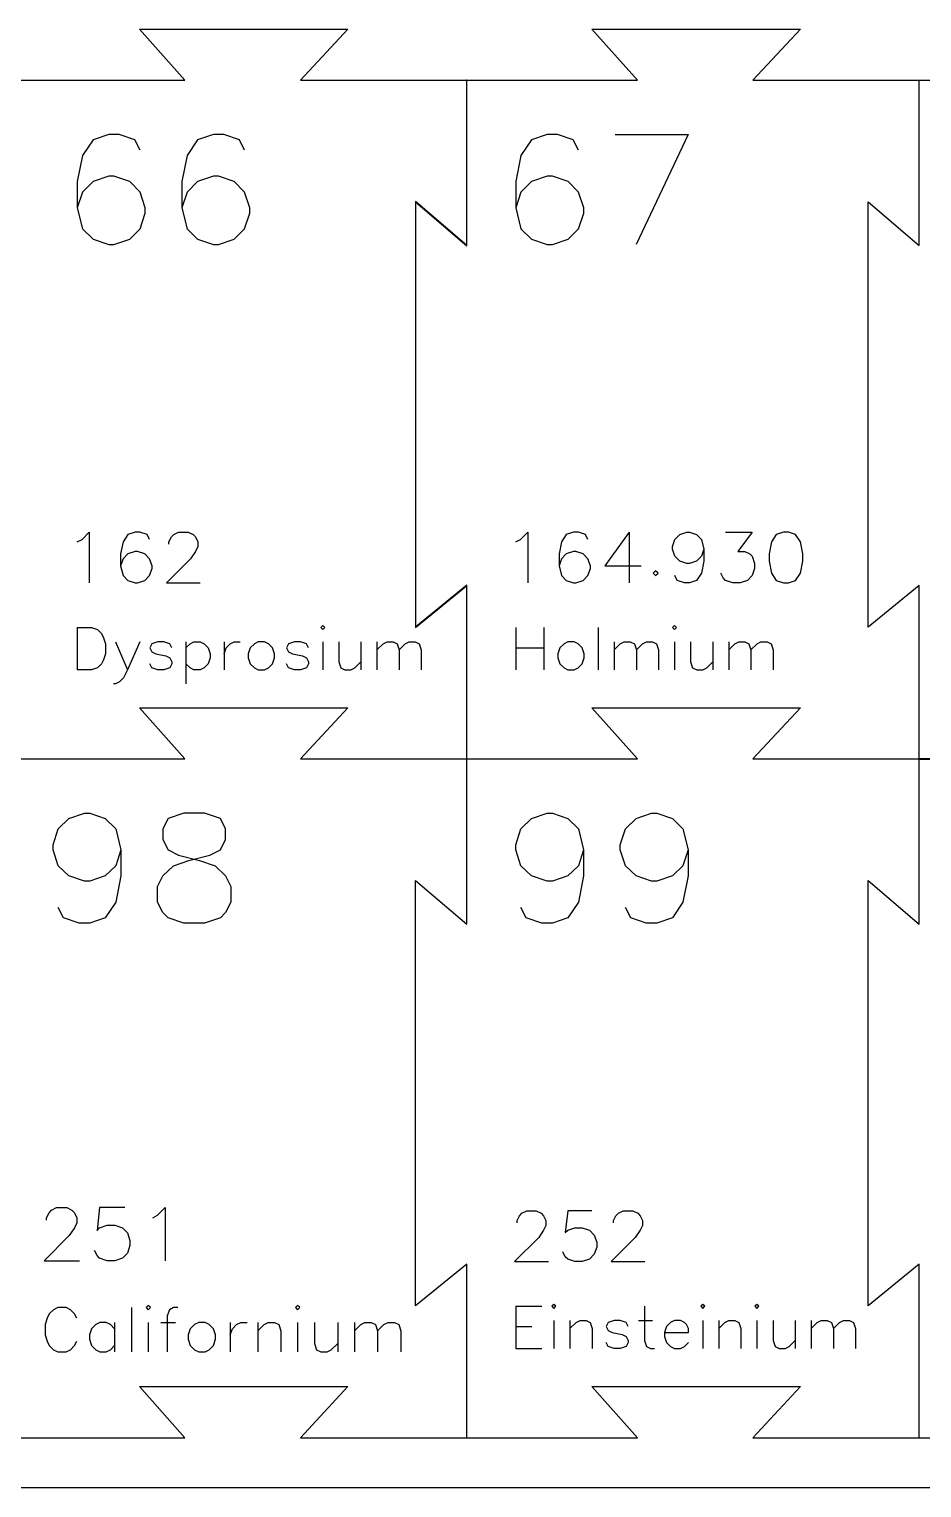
# Model space of a CAD drawing. Extents: x 0 to 297, y 0 to 210.
# Drawn here: x 194.44 to 223.78, y 0.05 to 47.99 of the extents above; entities that cross this region are included whole.
import ezdxf

# ---------------------------------------------------------------- set-up
doc = ezdxf.new("R2010")
doc.units = 0
doc.layers.get('0').update_dxf_attribs({"linetype": 'CONTINUOUS'})

msp = doc.modelspace()

# ---------------------------------------------------------------- linework, layer by layer
at = {"color": 1}
for p, q in [((199.562322, 46.311817), (198.06455, 47.99065)), ((198.06455, 47.99065), (204.918351, 47.99065)), ((204.918351, 47.99065), (203.356449, 46.311817)), ((214.433757, 46.311817), (212.935985, 47.99065)), ((212.935985, 47.99065), (219.789786, 47.99065)), ((219.789786, 47.99065), (218.227884, 46.311817)), ((195.960121, 46.311817), (199.562322, 46.311817)), ((203.356449, 46.311817), (205.151566, 46.311817)), ((208.819053, 46.311817), (208.819053, 43.610763)), ((208.828068, 46.311817), (208.819053, 46.311817)), ((208.828068, 43.610763), (208.828068, 46.311817)), ((210.831557, 46.311817), (214.433757, 46.311817)), ((218.227884, 46.311817), (220.023001, 46.311817)), ((208.819053, 43.610763), (208.819053, 40.890035)), ((208.828068, 40.869541), (208.828068, 43.610763)), ((223.695154, 40.879801), (223.695154, 43.610786)), ((208.819053, 40.890035), (207.14023, 42.328684)), ((207.14023, 42.328684), (207.14023, 28.32501)), ((207.149245, 28.344684), (207.149245, 42.308191)), ((207.149245, 42.308191), (208.828068, 40.869541)), ((222.016331, 28.334977), (222.016331, 42.318445)), ((222.016331, 42.318445), (223.695154, 40.879801)), ((207.14023, 28.32501), (208.819053, 29.696441)), ((208.828068, 29.716115), (207.149245, 28.344684)), ((208.819053, 29.696441), (208.819053, 26.862588)), ((208.828068, 26.862588), (208.828068, 29.716115)), ((223.695154, 29.70619), (222.016331, 28.334977)), ((223.695154, 26.862833), (223.695154, 29.70619)), ((208.819053, 26.862588), (208.819053, 24.004144)), ((208.828068, 24.004144), (208.828068, 26.862588)), ((199.562322, 24.004531), (198.06455, 25.683365)), ((198.06455, 25.683365), (204.918351, 25.683365)), ((204.918351, 25.683365), (203.356449, 24.004531)), ((214.433757, 24.004531), (212.935985, 25.683365)), ((212.935985, 25.683365), (219.789786, 25.683365)), ((219.789786, 25.683365), (218.227884, 24.004531)), ((195.960121, 24.004531), (199.562322, 24.004531)), ((203.356449, 24.004531), (205.151566, 24.004531)), ((208.819053, 24.004144), (208.828068, 24.004144)), ((210.831557, 24.004531), (214.433757, 24.004531)), ((218.227884, 24.004531), (220.023001, 24.004531)), ((225.702693, 24.009062), (223.695154, 24.009062)), ((223.695154, 24.009062), (223.695154, 24.000047)), ((223.695154, 24.000047), (225.702693, 24.000047)), ((208.823764, 18.572516), (208.823764, 21.3035)), ((223.6952, 18.572516), (223.6952, 21.3035)), ((207.144941, 6.027692), (207.144941, 20.011159)), ((207.144941, 20.011159), (208.823764, 18.572516)), ((222.016376, 6.027692), (222.016376, 20.011159)), ((222.016376, 20.011159), (223.6952, 18.572516)), ((208.823764, 7.398905), (207.144941, 6.027692)), ((208.823764, 4.555547), (208.823764, 7.398905)), ((223.6952, 7.398905), (222.016376, 6.027692)), ((223.6952, 4.555547), (223.6952, 7.398905)), ((199.562322, 1.69719), (198.06455, 3.376024)), ((198.06455, 3.376024), (204.918351, 3.376024)), ((204.918351, 3.376024), (203.356449, 1.69719)), ((214.433757, 1.69719), (212.935985, 3.376024)), ((212.935985, 3.376024), (219.789786, 3.376024)), ((219.789786, 3.376024), (218.227884, 1.69719)), ((195.960121, 1.69719), (199.562322, 1.69719)), ((203.356449, 1.69719), (205.151566, 1.69719)), ((210.831557, 1.69719), (214.433757, 1.69719)), ((218.227884, 1.69719), (220.023001, 1.69719)), ((285.83898, 0.049988), (11.161091, 0.049988))]:
    msp.add_line(p, q, dxfattribs=at)
at = {"color": 5}
for p, q in [((196.54019, 44.354716), (196.196451, 43.841832)), ((197.058527, 44.529314), (196.54019, 44.354716)), ((197.39681, 44.529314), (197.058527, 44.529314)), ((197.915146, 44.354716), (197.39681, 44.529314)), ((198.084288, 44.010974), (197.915146, 44.354716)), ((199.977581, 44.354716), (199.633842, 43.841832)), ((200.495918, 44.529314), (199.977581, 44.354716)), ((200.834201, 44.529314), (200.495918, 44.529314)), ((201.352538, 44.354716), (200.834201, 44.529314)), ((201.521679, 44.010974), (201.352538, 44.354716)), ((210.950931, 44.354716), (210.607192, 43.841832)), ((211.469268, 44.529314), (210.950931, 44.354716)), ((211.807551, 44.529314), (211.469268, 44.529314)), ((212.325887, 44.354716), (211.807551, 44.529314)), ((212.495029, 44.010974), (212.325887, 44.354716)), ((213.700844, 44.529314), (216.107018, 44.529314)), ((216.107018, 44.529314), (214.388322, 40.917303)), ((196.196451, 43.841832), (196.021853, 42.979751)), ((199.633842, 43.841832), (199.459244, 42.979751)), ((210.607192, 43.841832), (210.432594, 42.979751)), ((197.058527, 43.154349), (196.54019, 42.979751)), ((197.227668, 43.154349), (197.058527, 43.154349)), ((197.746005, 42.979751), (197.227668, 43.154349)), ((200.495918, 43.154349), (199.977581, 42.979751)), ((200.665059, 43.154349), (200.495918, 43.154349)), ((201.183396, 42.979751), (200.665059, 43.154349)), ((211.469268, 43.154349), (210.950931, 42.979751)), ((211.638409, 43.154349), (211.469268, 43.154349)), ((212.156746, 42.979751), (211.638409, 43.154349)), ((196.021853, 42.979751), (196.021853, 42.117669)), ((196.54019, 42.979751), (196.196451, 42.636009)), ((198.084288, 42.636009), (197.746005, 42.979751)), ((199.459244, 42.979751), (199.459244, 42.117669)), ((199.977581, 42.979751), (199.633842, 42.636009)), ((201.521679, 42.636009), (201.183396, 42.979751)), ((210.432594, 42.979751), (210.432594, 42.117669)), ((210.950931, 42.979751), (210.607192, 42.636009)), ((212.495029, 42.636009), (212.156746, 42.979751)), ((196.196451, 42.636009), (196.021853, 42.117669)), ((198.258886, 42.117669), (198.084288, 42.636009)), ((199.633842, 42.636009), (199.459244, 42.117669)), ((201.696277, 42.117669), (201.521679, 42.636009)), ((210.607192, 42.636009), (210.432594, 42.117669)), ((212.669627, 42.117669), (212.495029, 42.636009)), ((196.021853, 42.117669), (196.196451, 41.432915)), ((198.084288, 41.432915), (198.258886, 41.948527)), ((198.258886, 41.948527), (198.258886, 42.117669)), ((199.459244, 42.117669), (199.633842, 41.432915)), ((201.521679, 41.432915), (201.696277, 41.948527)), ((201.696277, 41.948527), (201.696277, 42.117669)), ((210.432594, 42.117669), (210.607192, 41.432915)), ((212.495029, 41.432915), (212.669627, 41.948527)), ((212.669627, 41.948527), (212.669627, 42.117669)), ((196.196451, 41.432915), (196.54019, 41.089173)), ((197.746005, 41.089173), (198.084288, 41.432915)), ((199.633842, 41.432915), (199.977581, 41.089173)), ((201.183396, 41.089173), (201.521679, 41.432915)), ((210.607192, 41.432915), (210.950931, 41.089173)), ((212.156746, 41.089173), (212.495029, 41.432915)), ((196.54019, 41.089173), (197.058527, 40.917303)), ((197.058527, 40.917303), (197.227668, 40.917303)), ((197.227668, 40.917303), (197.746005, 41.089173)), ((199.977581, 41.089173), (200.495918, 40.917303)), ((200.495918, 40.917303), (200.665059, 40.917303)), ((200.665059, 40.917303), (201.183396, 41.089173)), ((210.950931, 41.089173), (211.469268, 40.917303)), ((211.469268, 40.917303), (211.638409, 40.917303)), ((211.638409, 40.917303), (212.156746, 41.089173)), ((196.021861, 31.144222), (196.177992, 31.222287)), ((196.177992, 31.222287), (196.417224, 31.461521)), ((196.417224, 31.461521), (196.417224, 29.794439)), ((197.686415, 31.380937), (197.527766, 31.144222)), ((197.925647, 31.461521), (197.686415, 31.380937)), ((198.081778, 31.461521), (197.925647, 31.461521)), ((198.32101, 31.380937), (198.081778, 31.461521)), ((198.399075, 31.222287), (198.32101, 31.380937)), ((199.033671, 31.144222), (199.114254, 31.300353)), ((199.114254, 31.300353), (199.194838, 31.380937)), ((199.194838, 31.380937), (199.350968, 31.461521)), ((199.350968, 31.461521), (199.668266, 31.461521)), ((199.668266, 31.461521), (199.829433, 31.380937)), ((199.829433, 31.380937), (199.907498, 31.300353)), ((199.907498, 31.300353), (199.985564, 31.144222)), ((210.432603, 31.144222), (210.588734, 31.222287)), ((210.588734, 31.222287), (210.827966, 31.461521)), ((210.827966, 31.461521), (210.827966, 29.794439)), ((212.097157, 31.380937), (211.938508, 31.144222)), ((212.336389, 31.461521), (212.097157, 31.380937)), ((212.49252, 31.461521), (212.336389, 31.461521)), ((212.731752, 31.380937), (212.49252, 31.461521)), ((212.809818, 31.222287), (212.731752, 31.380937)), ((214.159592, 31.461521), (213.366348, 30.348454)), ((214.159592, 31.461521), (214.159592, 29.794439)), ((215.587431, 30.983053), (215.665496, 31.222287)), ((215.665496, 31.222287), (215.826664, 31.380937)), ((215.826664, 31.380937), (216.063378, 31.461521)), ((216.063378, 31.461521), (216.143961, 31.461521)), ((216.143961, 31.461521), (216.380675, 31.380937)), ((216.380675, 31.380937), (216.539324, 31.222287)), ((216.539324, 31.222287), (216.617389, 30.904988)), ((217.332568, 31.461521), (218.203878, 31.461521)), ((218.203878, 31.461521), (217.730449, 30.826922)), ((218.99964, 31.380937), (218.838473, 31.144222)), ((219.236354, 31.461521), (218.99964, 31.380937)), ((219.395003, 31.461521), (219.236354, 31.461521)), ((219.634235, 31.380937), (219.395003, 31.461521)), ((219.790366, 31.144222), (219.634235, 31.380937)), ((197.527766, 31.144222), (197.447182, 30.746338)), ((197.447182, 30.746338), (197.447182, 30.348454)), ((197.686415, 30.746338), (197.527766, 30.587688)), ((197.925647, 30.826922), (197.686415, 30.746338)), ((198.003712, 30.826922), (197.925647, 30.826922)), ((198.242945, 30.746338), (198.003712, 30.826922)), ((198.399075, 30.587688), (198.242945, 30.746338)), ((199.033671, 31.063637), (199.033671, 31.144222)), ((199.907498, 30.826922), (199.748849, 30.587688)), ((199.985564, 30.983053), (199.907498, 30.826922)), ((199.985564, 31.144222), (199.985564, 30.983053)), ((211.938508, 31.144222), (211.857925, 30.746338)), ((211.857925, 30.746338), (211.857925, 30.348454)), ((212.097157, 30.746338), (211.938508, 30.587688)), ((212.336389, 30.826922), (212.097157, 30.746338)), ((212.414455, 30.826922), (212.336389, 30.826922)), ((212.653687, 30.746338), (212.414455, 30.826922)), ((212.809818, 30.587688), (212.653687, 30.746338)), ((215.587431, 30.904988), (215.587431, 30.983053)), ((215.665496, 30.665754), (215.587431, 30.904988)), ((216.617389, 30.904988), (216.539324, 30.665754)), ((216.617389, 30.904988), (216.617389, 30.509622)), ((217.730449, 30.826922), (217.967164, 30.826922)), ((217.967164, 30.826922), (218.125812, 30.746338)), ((218.125812, 30.746338), (218.203878, 30.665754)), ((218.838473, 31.144222), (218.760408, 30.746338)), ((218.760408, 30.746338), (218.760408, 30.509622)), ((219.87095, 30.746338), (219.790366, 31.144222)), ((219.87095, 30.509622), (219.87095, 30.746338)), ((197.527766, 30.587688), (197.447182, 30.348454)), ((197.447182, 30.348454), (197.527766, 30.032414)), ((198.479659, 30.348454), (198.399075, 30.587688)), ((198.399075, 30.032414), (198.479659, 30.270388)), ((198.479659, 30.270388), (198.479659, 30.348454)), ((199.748849, 30.587688), (198.955605, 29.794439)), ((211.938508, 30.587688), (211.857925, 30.348454)), ((211.857925, 30.348454), (211.938508, 30.032414)), ((212.890401, 30.348454), (212.809818, 30.587688)), ((212.809818, 30.032414), (212.890401, 30.270388)), ((212.890401, 30.270388), (212.890401, 30.348454)), ((213.366348, 30.348454), (214.557473, 30.348454)), ((215.826664, 30.509622), (215.665496, 30.665754)), ((216.063378, 30.429038), (215.826664, 30.509622)), ((216.143961, 30.429038), (216.063378, 30.429038)), ((216.380675, 30.509622), (216.143961, 30.429038)), ((216.539324, 30.665754), (216.380675, 30.509622)), ((216.617389, 30.509622), (216.539324, 30.111738)), ((218.203878, 30.665754), (218.284461, 30.429038)), ((218.284461, 30.270388), (218.203878, 30.032414)), ((218.284461, 30.429038), (218.284461, 30.270388)), ((218.760408, 30.509622), (218.838473, 30.111738)), ((219.790366, 30.111738), (219.87095, 30.509622)), ((197.527766, 30.032414), (197.686415, 29.873764)), ((197.686415, 29.873764), (197.925647, 29.794439)), ((197.925647, 29.794439), (198.003712, 29.794439)), ((198.003712, 29.794439), (198.242945, 29.873764)), ((198.242945, 29.873764), (198.399075, 30.032414)), ((198.955605, 29.794439), (200.066147, 29.794439)), ((211.938508, 30.032414), (212.097157, 29.873764)), ((212.097157, 29.873764), (212.336389, 29.794439)), ((212.336389, 29.794439), (212.414455, 29.794439)), ((212.414455, 29.794439), (212.653687, 29.873764)), ((212.653687, 29.873764), (212.809818, 30.032414)), ((215.030901, 30.192323), (214.952836, 30.111738)), ((214.952836, 30.111738), (215.030901, 30.032414)), ((215.111485, 30.111738), (215.030901, 30.192323)), ((215.030901, 30.032414), (215.111485, 30.111738)), ((215.74608, 29.873764), (215.665496, 30.032414)), ((215.982794, 29.794439), (215.74608, 29.873764)), ((216.143961, 29.794439), (215.982794, 29.794439)), ((216.380675, 29.873764), (216.143961, 29.794439)), ((216.539324, 30.111738), (216.380675, 29.873764)), ((217.251985, 29.953089), (217.173919, 30.111738)), ((217.332568, 29.873764), (217.251985, 29.953089)), ((217.569282, 29.794439), (217.332568, 29.873764)), ((217.808515, 29.794439), (217.569282, 29.794439)), ((218.047747, 29.873764), (217.808515, 29.794439)), ((218.203878, 30.032414), (218.047747, 29.873764)), ((218.838473, 30.111738), (218.99964, 29.873764)), ((218.99964, 29.873764), (219.236354, 29.794439)), ((219.236354, 29.794439), (219.395003, 29.794439)), ((219.395003, 29.794439), (219.634235, 29.873764)), ((219.634235, 29.873764), (219.790366, 30.111738)), ((196.021815, 28.322563), (196.021815, 26.933328)), ((196.021815, 28.322563), (196.48559, 28.322563)), ((196.48559, 28.322563), (196.684951, 28.25541)), ((204.088563, 28.387618), (204.023508, 28.322563)), ((204.023508, 28.322563), (204.088563, 28.25541)), ((204.155716, 28.322563), (204.088563, 28.387618)), ((204.088563, 28.25541), (204.155716, 28.322563)), ((210.432559, 28.322563), (210.432559, 26.933328)), ((211.360109, 28.322563), (211.360109, 26.933328)), ((213.14176, 28.322563), (213.14176, 26.933328)), ((215.6537, 28.387618), (215.588646, 28.322563)), ((215.588646, 28.322563), (215.6537, 28.25541)), ((215.720853, 28.322563), (215.6537, 28.387618)), ((215.6537, 28.25541), (215.720853, 28.322563)), ((196.684951, 28.25541), (196.815059, 28.123201)), ((196.815059, 28.123201), (196.882212, 27.990993)), ((196.882212, 27.990993), (196.949365, 27.79373)), ((197.280933, 27.858785), (197.675457, 26.933328)), ((198.074177, 27.858785), (197.675457, 26.933328)), ((198.668061, 27.858785), (198.468701, 27.79373)), ((198.867421, 27.858785), (198.668061, 27.858785)), ((199.064683, 27.79373), (198.867421, 27.858785)), ((199.593513, 27.858785), (199.593513, 26.471648)), ((199.727818, 27.79373), (199.857927, 27.858785)), ((199.857927, 27.858785), (200.057288, 27.858785)), ((200.057288, 27.858785), (200.189495, 27.79373)), ((200.848433, 27.858785), (200.848433, 26.933328)), ((201.047793, 27.79373), (201.180001, 27.858785)), ((201.180001, 27.858785), (201.377263, 27.858785)), ((201.973245, 27.858785), (201.843136, 27.79373)), ((202.172605, 27.858785), (201.973245, 27.858785)), ((202.304813, 27.79373), (202.172605, 27.858785)), ((203.163111, 27.858785), (202.963751, 27.79373)), ((203.362471, 27.858785), (203.163111, 27.858785)), ((203.559733, 27.79373), (203.362471, 27.858785)), ((204.088563, 27.858785), (204.088563, 26.933328)), ((204.617392, 27.858785), (204.617392, 27.197744)), ((205.345582, 27.858785), (205.345582, 26.933328)), ((205.872313, 27.858785), (205.872313, 26.933328)), ((206.071673, 27.79373), (206.20388, 27.858785)), ((206.20388, 27.858785), (206.401142, 27.858785)), ((206.401142, 27.858785), (206.535448, 27.79373)), ((206.799863, 27.79373), (206.929972, 27.858785)), ((206.929972, 27.858785), (207.129332, 27.858785)), ((207.129332, 27.858785), (207.261539, 27.79373)), ((212.151255, 27.858785), (212.021146, 27.79373)), ((212.350615, 27.858785), (212.151255, 27.858785)), ((212.482822, 27.79373), (212.350615, 27.858785)), ((213.67059, 27.858785), (213.67059, 26.933328)), ((213.86995, 27.79373), (214.002158, 27.858785)), ((214.002158, 27.858785), (214.199419, 27.858785)), ((214.199419, 27.858785), (214.333725, 27.79373)), ((214.59814, 27.79373), (214.728249, 27.858785)), ((214.728249, 27.858785), (214.927609, 27.858785)), ((214.927609, 27.858785), (215.059816, 27.79373)), ((215.6537, 27.858785), (215.6537, 26.933328)), ((216.18253, 27.858785), (216.18253, 27.197744)), ((216.910719, 27.858785), (216.910719, 26.933328)), ((217.43745, 27.858785), (217.43745, 26.933328)), ((217.636811, 27.79373), (217.769018, 27.858785)), ((217.769018, 27.858785), (217.96628, 27.858785)), ((217.96628, 27.858785), (218.100586, 27.79373)), ((218.365, 27.79373), (218.495109, 27.858785)), ((218.495109, 27.858785), (218.694469, 27.858785)), ((218.694469, 27.858785), (218.826677, 27.79373)), ((196.949365, 27.46216), (196.882212, 27.264897)), ((196.949365, 27.79373), (196.949365, 27.46216)), ((198.468701, 27.79373), (198.403646, 27.659423)), ((198.403646, 27.659423), (198.468701, 27.529314)), ((198.468701, 27.529314), (198.603007, 27.46216)), ((198.603007, 27.46216), (198.932476, 27.395007)), ((198.932476, 27.395007), (199.064683, 27.329952)), ((199.131836, 27.659423), (199.064683, 27.79373)), ((199.064683, 27.329952), (199.131836, 27.197744)), ((199.593513, 27.659423), (199.727818, 27.79373)), ((200.189495, 27.79373), (200.321702, 27.659423)), ((200.321702, 27.659423), (200.386757, 27.46216)), ((200.386757, 27.329952), (200.321702, 27.13164)), ((200.386757, 27.46216), (200.386757, 27.329952)), ((200.848433, 27.46216), (200.915586, 27.659423)), ((200.915586, 27.659423), (201.047793, 27.79373)), ((201.70883, 27.659423), (201.643776, 27.46216)), ((201.643776, 27.46216), (201.643776, 27.329952)), ((201.643776, 27.329952), (201.70883, 27.13164)), ((201.843136, 27.79373), (201.70883, 27.659423)), ((202.43702, 27.659423), (202.304813, 27.79373)), ((202.502074, 27.46216), (202.43702, 27.659423)), ((202.43702, 27.13164), (202.502074, 27.329952)), ((202.502074, 27.329952), (202.502074, 27.46216)), ((202.963751, 27.79373), (202.898696, 27.659423)), ((202.898696, 27.659423), (202.963751, 27.529314)), ((202.963751, 27.529314), (203.098057, 27.46216)), ((203.098057, 27.46216), (203.427526, 27.395007)), ((203.427526, 27.395007), (203.559733, 27.329952)), ((203.626886, 27.659423), (203.559733, 27.79373)), ((203.559733, 27.329952), (203.626886, 27.197744)), ((205.872313, 27.594369), (206.071673, 27.79373)), ((206.535448, 27.79373), (206.600502, 27.594369)), ((206.600502, 27.594369), (206.799863, 27.79373)), ((206.600502, 27.594369), (206.600502, 26.933328)), ((207.261539, 27.79373), (207.328692, 27.594369)), ((207.328692, 27.594369), (207.328692, 26.933328)), ((210.432559, 27.659423), (211.360109, 27.659423)), ((211.88684, 27.659423), (211.821785, 27.46216)), ((211.821785, 27.46216), (211.821785, 27.329952)), ((211.821785, 27.329952), (211.88684, 27.13164)), ((212.021146, 27.79373), (211.88684, 27.659423)), ((212.61503, 27.659423), (212.482822, 27.79373)), ((212.680084, 27.46216), (212.61503, 27.659423)), ((212.61503, 27.13164), (212.680084, 27.329952)), ((212.680084, 27.329952), (212.680084, 27.46216)), ((213.67059, 27.594369), (213.86995, 27.79373)), ((214.333725, 27.79373), (214.39878, 27.594369)), ((214.39878, 27.594369), (214.59814, 27.79373)), ((214.39878, 27.594369), (214.39878, 26.933328)), ((215.059816, 27.79373), (215.126969, 27.594369)), ((215.126969, 27.594369), (215.126969, 26.933328)), ((217.43745, 27.594369), (217.636811, 27.79373)), ((218.100586, 27.79373), (218.16564, 27.594369)), ((218.16564, 27.594369), (218.365, 27.79373)), ((218.16564, 27.594369), (218.16564, 26.933328)), ((218.826677, 27.79373), (218.89383, 27.594369)), ((218.89383, 27.594369), (218.89383, 26.933328)), ((196.48559, 26.933328), (196.021815, 26.933328)), ((196.684951, 26.999432), (196.48559, 26.933328)), ((196.815059, 27.13164), (196.684951, 26.999432)), ((196.882212, 27.264897), (196.815059, 27.13164)), ((197.675457, 26.933328), (197.545348, 26.668911)), ((198.468701, 26.999432), (198.403646, 27.13164)), ((198.668061, 26.933328), (198.468701, 26.999432)), ((198.867421, 26.933328), (198.668061, 26.933328)), ((199.064683, 26.999432), (198.867421, 26.933328)), ((199.131836, 27.13164), (199.064683, 26.999432)), ((199.131836, 27.197744), (199.131836, 27.13164)), ((199.727818, 26.999432), (199.593513, 27.13164)), ((199.857927, 26.933328), (199.727818, 26.999432)), ((200.057288, 26.933328), (199.857927, 26.933328)), ((200.189495, 26.999432), (200.057288, 26.933328)), ((200.321702, 27.13164), (200.189495, 26.999432)), ((201.70883, 27.13164), (201.843136, 26.999432)), ((201.843136, 26.999432), (201.973245, 26.933328)), ((201.973245, 26.933328), (202.172605, 26.933328)), ((202.172605, 26.933328), (202.304813, 26.999432)), ((202.304813, 26.999432), (202.43702, 27.13164)), ((202.963751, 26.999432), (202.898696, 27.13164)), ((203.163111, 26.933328), (202.963751, 26.999432)), ((203.362471, 26.933328), (203.163111, 26.933328)), ((203.559733, 26.999432), (203.362471, 26.933328)), ((203.626886, 27.13164), (203.559733, 26.999432)), ((203.626886, 27.197744), (203.626886, 27.13164)), ((204.617392, 27.197744), (204.684545, 26.999432)), ((204.684545, 26.999432), (204.816752, 26.933328)), ((204.816752, 26.933328), (205.016113, 26.933328)), ((205.016113, 26.933328), (205.146222, 26.999432)), ((205.146222, 26.999432), (205.345582, 27.197744)), ((211.88684, 27.13164), (212.021146, 26.999432)), ((212.021146, 26.999432), (212.151255, 26.933328)), ((212.151255, 26.933328), (212.350615, 26.933328)), ((212.350615, 26.933328), (212.482822, 26.999432)), ((212.482822, 26.999432), (212.61503, 27.13164)), ((216.18253, 27.197744), (216.249683, 26.999432)), ((216.249683, 26.999432), (216.38189, 26.933328)), ((216.38189, 26.933328), (216.58125, 26.933328)), ((216.58125, 26.933328), (216.711359, 26.999432)), ((216.711359, 26.999432), (216.910719, 27.197744)), ((197.280933, 26.471648), (197.21378, 26.471648)), ((197.411042, 26.536703), (197.280933, 26.471648)), ((197.545348, 26.668911), (197.411042, 26.536703)), ((195.743731, 22.04743), (196.256611, 22.222029)), ((196.256611, 22.222029), (196.431209, 22.222029)), ((196.431209, 22.222029), (196.94409, 22.04743)), ((199.519405, 22.222029), (199.006524, 22.04743)), ((200.206883, 22.222029), (199.519405, 22.222029)), ((200.72522, 22.04743), (200.206883, 22.222029)), ((210.950932, 22.04743), (211.463812, 22.222029)), ((211.463812, 22.222029), (211.63841, 22.222029)), ((211.63841, 22.222029), (212.151291, 22.04743)), ((214.388323, 22.04743), (214.901204, 22.222029)), ((214.901204, 22.222029), (215.075801, 22.222029)), ((215.075801, 22.222029), (215.588682, 22.04743)), ((195.225394, 21.185349), (195.394535, 21.703689)), ((195.394535, 21.703689), (195.743731, 22.04743)), ((196.94409, 22.04743), (197.287829, 21.703689)), ((197.287829, 21.703689), (197.45697, 21.016206)), ((199.006524, 22.04743), (198.831927, 21.703689)), ((198.831927, 21.703689), (198.831927, 21.359948)), ((200.894362, 21.703689), (200.72522, 22.04743)), ((200.894362, 21.359948), (200.894362, 21.703689)), ((210.432595, 21.185349), (210.601736, 21.703689)), ((210.601736, 21.703689), (210.950932, 22.04743)), ((212.151291, 22.04743), (212.49503, 21.703689)), ((212.49503, 21.703689), (212.664171, 21.016206)), ((213.869986, 21.185349), (214.039128, 21.703689)), ((214.039128, 21.703689), (214.388323, 22.04743)), ((215.588682, 22.04743), (215.932421, 21.703689)), ((215.932421, 21.703689), (216.101563, 21.016206)), ((195.225394, 21.016206), (195.225394, 21.185349)), ((198.831927, 21.359948), (199.006524, 21.016206)), ((200.72522, 21.016206), (200.894362, 21.359948)), ((210.432595, 21.016206), (210.432595, 21.185349)), ((213.869986, 21.016206), (213.869986, 21.185349)), ((195.394535, 20.497866), (195.225394, 21.016206)), ((197.45697, 21.016206), (197.287829, 20.497866)), ((197.45697, 21.016206), (197.45697, 20.159581)), ((199.006524, 21.016206), (199.350264, 20.847064)), ((199.181122, 20.497866), (199.694003, 20.672465)), ((199.350264, 20.847064), (200.037742, 20.672465)), ((199.694003, 20.672465), (200.381481, 20.847064)), ((200.037742, 20.672465), (200.556079, 20.497866)), ((200.381481, 20.847064), (200.72522, 21.016206)), ((210.601736, 20.497866), (210.432595, 21.016206)), ((212.664171, 21.016206), (212.49503, 20.497866)), ((212.664171, 21.016206), (212.664171, 20.159581)), ((214.039128, 20.497866), (213.869986, 21.016206)), ((216.101563, 21.016206), (215.932421, 20.497866)), ((216.101563, 21.016206), (216.101563, 20.159581)), ((195.743731, 20.159581), (195.394535, 20.497866)), ((196.256611, 19.984983), (195.743731, 20.159581)), ((196.94409, 20.159581), (196.431209, 19.984983)), ((197.287829, 20.497866), (196.94409, 20.159581)), ((197.45697, 20.159581), (197.287829, 19.2975)), ((198.662785, 19.810384), (198.831927, 20.159581)), ((198.831927, 20.159581), (199.181122, 20.497866)), ((200.556079, 20.497866), (200.894362, 20.159581)), ((200.894362, 20.159581), (201.068959, 19.810384)), ((210.950932, 20.159581), (210.601736, 20.497866)), ((211.463812, 19.984983), (210.950932, 20.159581)), ((212.151291, 20.159581), (211.63841, 19.984983)), ((212.49503, 20.497866), (212.151291, 20.159581)), ((212.664171, 20.159581), (212.49503, 19.2975)), ((214.388323, 20.159581), (214.039128, 20.497866)), ((214.901204, 19.984983), (214.388323, 20.159581)), ((215.588682, 20.159581), (215.075801, 19.984983)), ((215.932421, 20.497866), (215.588682, 20.159581)), ((216.101563, 20.159581), (215.932421, 19.2975)), ((196.431209, 19.984983), (196.256611, 19.984983)), ((198.662785, 19.2975), (198.662785, 19.810384)), ((201.068959, 19.810384), (201.068959, 19.2975)), ((211.63841, 19.984983), (211.463812, 19.984983)), ((215.075801, 19.984983), (214.901204, 19.984983)), ((197.287829, 19.2975), (196.94409, 18.781888)), ((198.831927, 18.953759), (198.662785, 19.2975)), ((201.068959, 19.2975), (200.894362, 18.953759)), ((212.49503, 19.2975), (212.151291, 18.781888)), ((215.932421, 19.2975), (215.588682, 18.781888)), ((195.569133, 18.781888), (195.394535, 19.125629)), ((196.082014, 18.610017), (195.569133, 18.781888)), ((196.94409, 18.781888), (196.431209, 18.610017)), ((199.006524, 18.781888), (198.831927, 18.953759)), ((199.519405, 18.610017), (199.006524, 18.781888)), ((200.72522, 18.781888), (200.206883, 18.610017)), ((200.894362, 18.953759), (200.72522, 18.781888)), ((210.776334, 18.781888), (210.601736, 19.125629)), ((211.289215, 18.610017), (210.776334, 18.781888)), ((212.151291, 18.781888), (211.63841, 18.610017)), ((214.213725, 18.781888), (214.039128, 19.125629)), ((214.726606, 18.610017), (214.213725, 18.781888)), ((215.588682, 18.781888), (215.075801, 18.610017)), ((196.431209, 18.610017), (196.082014, 18.610017)), ((200.206883, 18.610017), (199.519405, 18.610017)), ((211.63841, 18.610017), (211.289215, 18.610017)), ((215.075801, 18.610017), (214.726606, 18.610017)), ((195.09527, 9.091246), (195.179617, 9.175594)), ((195.179617, 9.175594), (195.343041, 9.259942)), ((195.343041, 9.259942), (195.675159, 9.259942)), ((195.675159, 9.259942), (195.843855, 9.175594)), ((195.843855, 9.175594), (195.925566, 9.091246)), ((196.755863, 9.259942), (196.671515, 8.511352)), ((197.586159, 9.259942), (196.755863, 9.259942)), ((198.664227, 9.009533), (198.914634, 9.259942)), ((198.914634, 9.259942), (198.914634, 7.51499)), ((210.637806, 9.073652), (210.793936, 9.154236)), ((210.793936, 9.154236), (211.111234, 9.154236)), ((211.111234, 9.154236), (211.272401, 9.073652)), ((212.14371, 9.154236), (212.063127, 8.439052)), ((212.936954, 9.154236), (212.14371, 9.154236)), ((213.810782, 9.073652), (213.966913, 9.154236)), ((213.966913, 9.154236), (214.28421, 9.154236)), ((214.28421, 9.154236), (214.445377, 9.073652)), ((195.010922, 8.927821), (195.09527, 9.091246)), ((195.010922, 8.843473), (195.010922, 8.927821)), ((195.925566, 9.091246), (196.007278, 8.927821)), ((196.007278, 8.759125), (195.925566, 8.5957)), ((196.007278, 8.927821), (196.007278, 8.759125)), ((196.755863, 8.5957), (197.003634, 8.677413)), ((197.003634, 8.677413), (197.254041, 8.677413)), ((197.254041, 8.677413), (197.504448, 8.5957)), ((198.500804, 8.927821), (198.664227, 9.009533)), ((210.476639, 8.836936), (210.557222, 8.993068)), ((210.476639, 8.756352), (210.476639, 8.836936)), ((210.557222, 8.993068), (210.637806, 9.073652)), ((211.272401, 9.073652), (211.350466, 8.993068)), ((211.350466, 8.993068), (211.428531, 8.836936)), ((211.428531, 8.675768), (211.350466, 8.519636)), ((211.428531, 8.836936), (211.428531, 8.675768)), ((213.649615, 8.836936), (213.730199, 8.993068)), ((213.649615, 8.756352), (213.649615, 8.836936)), ((213.730199, 8.993068), (213.810782, 9.073652)), ((214.445377, 9.073652), (214.523443, 8.993068)), ((214.523443, 8.993068), (214.601508, 8.836936)), ((214.601508, 8.675768), (214.523443, 8.519636)), ((214.601508, 8.836936), (214.601508, 8.675768)), ((195.759507, 8.345292), (194.92921, 7.51499)), ((195.925566, 8.5957), (195.759507, 8.345292)), ((196.671515, 8.511352), (196.755863, 8.5957)), ((197.504448, 8.5957), (197.667871, 8.427004)), ((197.667871, 8.427004), (197.752219, 8.179232)), ((197.752219, 8.179232), (197.752219, 8.013171)), ((211.191817, 8.280403), (210.398573, 7.487153)), ((211.350466, 8.519636), (211.191817, 8.280403)), ((212.063127, 8.439052), (212.14371, 8.519636)), ((212.14371, 8.519636), (212.380424, 8.597702)), ((212.380424, 8.597702), (212.619657, 8.597702)), ((212.619657, 8.597702), (212.858889, 8.519636)), ((212.858889, 8.519636), (213.01502, 8.358468)), ((213.01502, 8.358468), (213.095603, 8.121753)), ((214.364794, 8.280403), (213.57155, 7.487153)), ((214.523443, 8.519636), (214.364794, 8.280403)), ((196.671515, 7.681051), (196.589804, 7.847111)), ((196.755863, 7.59802), (196.671515, 7.681051)), ((197.667871, 7.764081), (197.504448, 7.59802)), ((197.752219, 8.013171), (197.667871, 7.764081)), ((212.063127, 7.645803), (211.985061, 7.804453)), ((213.01502, 7.725128), (212.858889, 7.566478)), ((213.095603, 7.963103), (213.01502, 7.725128)), ((213.095603, 8.121753), (213.095603, 7.963103)), ((194.92921, 7.51499), (196.091626, 7.51499)), ((197.003634, 7.51499), (196.755863, 7.59802)), ((197.254041, 7.51499), (197.003634, 7.51499)), ((197.504448, 7.59802), (197.254041, 7.51499)), ((210.398573, 7.487153), (211.509115, 7.487153)), ((212.14371, 7.566478), (212.063127, 7.645803)), ((212.380424, 7.487153), (212.14371, 7.566478)), ((212.619657, 7.487153), (212.380424, 7.487153)), ((212.858889, 7.566478), (212.619657, 7.487153)), ((213.57155, 7.487153), (214.682092, 7.487153)), ((195.103167, 5.765689), (195.032878, 5.627306)), ((195.24155, 5.904073), (195.103167, 5.765689)), ((195.379933, 5.974363), (195.24155, 5.904073)), ((195.656698, 5.974363), (195.379933, 5.974363)), ((195.795081, 5.904073), (195.656698, 5.974363)), ((195.933464, 5.765689), (195.795081, 5.904073)), ((196.003754, 5.627306), (195.933464, 5.765689)), ((197.800533, 5.974363), (197.800533, 4.520237)), ((198.354064, 6.042456), (198.285971, 5.974363)), ((198.285971, 5.974363), (198.354064, 5.904073)), ((198.424354, 5.974363), (198.354064, 6.042456)), ((198.354064, 5.904073), (198.424354, 5.974363)), ((199.048174, 5.904073), (198.977885, 5.697596)), ((199.184361, 5.974363), (199.048174, 5.904073)), ((199.32494, 5.974363), (199.184361, 5.974363)), ((203.265554, 6.042456), (203.197461, 5.974363)), ((203.197461, 5.974363), (203.265554, 5.904073)), ((203.335843, 5.974363), (203.265554, 6.042456)), ((203.265554, 5.904073), (203.335843, 5.974363)), ((210.432559, 6.015278), (210.432559, 4.626042)), ((210.432559, 6.015278), (211.292956, 6.015278)), ((211.68748, 6.080332), (211.622425, 6.015278)), ((211.622425, 6.015278), (211.68748, 5.948124)), ((211.754632, 6.015278), (211.68748, 6.080332)), ((211.68748, 5.948124), (211.754632, 6.015278)), ((214.663194, 6.015278), (214.663194, 4.890459)), ((216.579152, 6.080332), (216.514097, 6.015278)), ((216.514097, 6.015278), (216.579152, 5.948124)), ((216.646305, 6.015278), (216.579152, 6.080332)), ((216.579152, 5.948124), (216.646305, 6.015278)), ((218.362902, 6.080332), (218.297847, 6.015278)), ((218.297847, 6.015278), (218.362902, 5.948124)), ((218.430055, 6.015278), (218.362902, 6.080332)), ((218.362902, 5.948124), (218.430055, 6.015278)), ((195.032878, 5.627306), (194.964785, 5.420828)), ((194.964785, 5.420828), (194.964785, 5.073771)), ((196.486995, 5.280248), (196.418902, 5.073771)), ((196.627574, 5.420828), (196.486995, 5.280248)), ((196.76376, 5.488922), (196.627574, 5.420828)), ((196.972433, 5.488922), (196.76376, 5.488922)), ((197.110816, 5.420828), (196.972433, 5.488922)), ((197.249198, 5.280248), (197.110816, 5.420828)), ((197.249198, 5.488922), (197.249198, 4.520237)), ((198.354064, 5.488922), (198.354064, 4.520237)), ((198.771409, 5.488922), (199.25465, 5.488922)), ((198.977885, 5.697596), (198.977885, 4.520237)), ((199.737892, 5.280248), (199.669798, 5.073771)), ((199.878471, 5.420828), (199.737892, 5.280248)), ((200.014657, 5.488922), (199.878471, 5.420828)), ((200.223329, 5.488922), (200.014657, 5.488922)), ((200.361712, 5.420828), (200.223329, 5.488922)), ((200.500095, 5.280248), (200.361712, 5.420828)), ((200.568188, 5.073771), (200.500095, 5.280248)), ((201.05143, 5.488922), (201.05143, 4.520237)), ((201.05143, 5.073771), (201.121719, 5.280248)), ((201.121719, 5.280248), (201.260102, 5.420828)), ((201.260102, 5.420828), (201.398485, 5.488922)), ((201.398485, 5.488922), (201.604961, 5.488922)), ((201.952016, 5.488922), (201.952016, 4.520237)), ((201.952016, 5.212155), (202.160688, 5.420828)), ((202.160688, 5.420828), (202.299071, 5.488922)), ((202.299071, 5.488922), (202.505547, 5.488922)), ((202.505547, 5.488922), (202.646126, 5.420828)), ((202.646126, 5.420828), (202.714219, 5.212155)), ((203.265554, 5.488922), (203.265554, 4.520237)), ((203.819085, 5.488922), (203.819085, 4.797004)), ((204.581288, 5.488922), (204.581288, 4.520237)), ((205.132623, 5.488922), (205.132623, 4.520237)), ((205.132623, 5.212155), (205.341295, 5.420828)), ((205.341295, 5.420828), (205.479678, 5.488922)), ((205.479678, 5.488922), (205.686154, 5.488922)), ((205.686154, 5.488922), (205.826733, 5.420828)), ((205.826733, 5.420828), (205.894826, 5.212155)), ((205.894826, 5.212155), (206.103499, 5.420828)), ((206.103499, 5.420828), (206.239685, 5.488922)), ((206.239685, 5.488922), (206.448357, 5.488922)), ((206.448357, 5.488922), (206.58674, 5.420828)), ((206.58674, 5.420828), (206.65703, 5.212155)), ((210.432559, 5.352138), (210.961388, 5.352138)), ((211.68748, 5.5515), (211.68748, 4.626042)), ((212.216309, 5.5515), (212.216309, 4.626042)), ((212.216309, 5.287083), (212.415669, 5.486445)), ((212.415669, 5.486445), (212.547877, 5.5515)), ((212.547877, 5.5515), (212.745138, 5.5515)), ((212.745138, 5.5515), (212.879444, 5.486445)), ((212.879444, 5.486445), (212.944499, 5.287083)), ((212.944499, 5.287083), (212.944499, 4.626042)), ((213.47123, 5.486445), (213.406175, 5.352138)), ((213.406175, 5.352138), (213.47123, 5.222028)), ((213.67059, 5.5515), (213.47123, 5.486445)), ((213.86995, 5.5515), (213.67059, 5.5515)), ((214.067212, 5.486445), (213.86995, 5.5515)), ((214.134365, 5.352138), (214.067212, 5.486445)), ((214.465933, 5.5515), (214.927609, 5.5515)), ((215.389286, 5.352138), (215.324231, 5.154875)), ((215.523591, 5.486445), (215.389286, 5.352138)), ((215.6537, 5.5515), (215.523591, 5.486445)), ((215.853061, 5.5515), (215.6537, 5.5515)), ((215.985268, 5.486445), (215.853061, 5.5515)), ((216.052421, 5.419291), (215.985268, 5.486445)), ((216.117475, 5.287083), (216.052421, 5.419291)), ((216.117475, 5.154875), (216.117475, 5.287083)), ((216.579152, 5.5515), (216.579152, 4.626042)), ((217.107981, 5.5515), (217.107981, 4.626042)), ((217.107981, 5.287083), (217.307341, 5.486445)), ((217.307341, 5.486445), (217.439549, 5.5515)), ((217.439549, 5.5515), (217.636811, 5.5515)), ((217.636811, 5.5515), (217.771116, 5.486445)), ((217.771116, 5.486445), (217.836171, 5.287083)), ((217.836171, 5.287083), (217.836171, 4.626042)), ((218.362902, 5.5515), (218.362902, 4.626042)), ((218.891731, 5.5515), (218.891731, 4.890459)), ((219.619921, 5.5515), (219.619921, 4.626042)), ((220.146652, 5.5515), (220.146652, 4.626042)), ((220.146652, 5.287083), (220.346012, 5.486445)), ((220.346012, 5.486445), (220.47822, 5.5515)), ((220.47822, 5.5515), (220.675481, 5.5515)), ((220.675481, 5.5515), (220.809787, 5.486445)), ((220.809787, 5.486445), (220.874842, 5.287083)), ((220.874842, 5.287083), (221.074202, 5.486445)), ((220.874842, 5.287083), (220.874842, 4.626042)), ((221.074202, 5.486445), (221.204311, 5.5515)), ((221.204311, 5.5515), (221.403671, 5.5515)), ((221.403671, 5.5515), (221.535878, 5.486445)), ((221.535878, 5.486445), (221.603031, 5.287083)), ((221.603031, 5.287083), (221.603031, 4.626042)), ((194.964785, 5.073771), (195.032878, 4.867294)), ((195.032878, 4.867294), (195.103167, 4.727812)), ((195.933464, 4.727812), (196.003754, 4.867294)), ((196.418902, 5.073771), (196.418902, 4.935387)), ((196.418902, 4.935387), (196.486995, 4.727812)), ((199.669798, 5.073771), (199.669798, 4.935387)), ((199.669798, 4.935387), (199.737892, 4.727812)), ((200.500095, 4.727812), (200.568188, 4.935387)), ((200.568188, 4.935387), (200.568188, 5.073771)), ((202.714219, 5.212155), (202.714219, 4.520237)), ((203.819085, 4.797004), (203.889374, 4.589428)), ((204.372616, 4.589428), (204.581288, 4.797004)), ((205.894826, 5.212155), (205.894826, 4.520237)), ((206.65703, 5.212155), (206.65703, 4.520237)), ((213.47123, 4.692146), (213.406175, 4.824355)), ((213.47123, 5.222028), (213.605535, 5.154875)), ((213.605535, 5.154875), (213.935005, 5.087722)), ((213.935005, 5.087722), (214.067212, 5.022667)), ((214.067212, 5.022667), (214.134365, 4.890459)), ((214.134365, 4.824355), (214.067212, 4.692146)), ((214.134365, 4.890459), (214.134365, 4.824355)), ((214.663194, 4.890459), (214.730347, 4.692146)), ((215.324231, 5.154875), (216.117475, 5.154875)), ((215.324231, 5.154875), (215.324231, 5.022667)), ((215.324231, 5.022667), (215.389286, 4.824355)), ((215.389286, 4.824355), (215.523591, 4.692146)), ((215.985268, 4.692146), (216.117475, 4.824355)), ((218.891731, 4.890459), (218.958884, 4.692146)), ((219.420561, 4.692146), (219.619921, 4.890459)), ((195.103167, 4.727812), (195.24155, 4.589428)), ((195.24155, 4.589428), (195.379933, 4.520237)), ((195.379933, 4.520237), (195.656698, 4.520237)), ((195.656698, 4.520237), (195.795081, 4.589428)), ((195.795081, 4.589428), (195.933464, 4.727812)), ((196.486995, 4.727812), (196.627574, 4.589428)), ((196.627574, 4.589428), (196.76376, 4.520237)), ((196.76376, 4.520237), (196.972433, 4.520237)), ((196.972433, 4.520237), (197.110816, 4.589428)), ((197.110816, 4.589428), (197.249198, 4.727812)), ((199.737892, 4.727812), (199.878471, 4.589428)), ((199.878471, 4.589428), (200.014657, 4.520237)), ((200.014657, 4.520237), (200.223329, 4.520237)), ((200.223329, 4.520237), (200.361712, 4.589428)), ((200.361712, 4.589428), (200.500095, 4.727812)), ((203.889374, 4.589428), (204.027757, 4.520237)), ((204.027757, 4.520237), (204.23643, 4.520237)), ((204.23643, 4.520237), (204.372616, 4.589428)), ((210.432559, 4.626042), (211.292956, 4.626042)), ((213.67059, 4.626042), (213.47123, 4.692146)), ((213.86995, 4.626042), (213.67059, 4.626042)), ((214.067212, 4.692146), (213.86995, 4.626042)), ((214.730347, 4.692146), (214.860456, 4.626042)), ((214.860456, 4.626042), (214.994762, 4.626042)), ((215.523591, 4.692146), (215.6537, 4.626042)), ((215.6537, 4.626042), (215.853061, 4.626042)), ((215.853061, 4.626042), (215.985268, 4.692146)), ((218.958884, 4.692146), (219.091092, 4.626042)), ((219.091092, 4.626042), (219.290452, 4.626042)), ((219.290452, 4.626042), (219.420561, 4.692146))]:
    msp.add_line(p, q, dxfattribs=at)
at = {"color": 1}
for points in [[(193.952283, 46.311817), (194.637968, 46.311817), (195.306083, 46.311817), (195.960121, 46.311817)], [(205.151566, 46.311817), (205.752163, 46.311817), (206.356148, 46.311817), (206.967014, 46.311817)], [(206.967014, 46.311817), (207.577881, 46.311817), (208.19563, 46.311817), (208.823752, 46.311817)], [(208.823719, 46.311817), (209.509404, 46.311817), (210.177519, 46.311817), (210.831557, 46.311817)], [(220.023001, 46.311817), (220.623598, 46.311817), (221.227583, 46.311817), (221.83845, 46.311817)], [(221.83845, 46.311817), (222.449317, 46.311817), (223.067065, 46.311817), (223.695188, 46.311817)], [(223.695154, 43.610786), (223.695154, 44.516261), (223.695154, 45.416741), (223.695154, 46.311817)], [(223.695154, 46.311817), (224.380839, 46.311817), (225.048954, 46.311817), (225.702992, 46.311817)], [(223.695154, 24.004471), (223.695154, 24.95948), (223.695154, 25.912407), (223.695154, 26.862833)], [(193.952283, 24.004531), (194.637968, 24.004531), (195.306083, 24.004531), (195.960121, 24.004531)], [(205.151566, 24.004531), (205.752163, 24.004531), (206.356148, 24.004531), (206.967014, 24.004531)], [(206.967014, 24.004531), (207.577881, 24.004531), (208.19563, 24.004531), (208.823752, 24.004531)], [(208.823719, 24.004531), (209.509404, 24.004531), (210.177519, 24.004531), (210.831557, 24.004531)], [(208.823764, 21.3035), (208.823764, 22.208975), (208.823764, 23.109456), (208.823764, 24.004531)], [(220.023001, 24.004531), (220.623598, 24.004531), (221.227583, 24.004531), (221.83845, 24.004531)], [(221.83845, 24.004531), (222.449317, 24.004531), (223.067065, 24.004531), (223.695188, 24.004531)], [(223.6952, 21.3035), (223.6952, 22.208975), (223.6952, 23.109456), (223.6952, 24.004531)], [(208.823764, 1.697185), (208.823764, 2.652194), (208.823764, 3.605121), (208.823764, 4.555547)], [(223.6952, 1.697185), (223.6952, 2.652194), (223.6952, 3.605121), (223.6952, 4.555547)], [(193.952283, 1.69719), (194.637968, 1.69719), (195.306083, 1.69719), (195.960121, 1.69719)], [(205.151566, 1.69719), (205.752163, 1.69719), (206.356148, 1.69719), (206.967014, 1.69719)], [(206.967014, 1.69719), (207.577881, 1.69719), (208.19563, 1.69719), (208.823752, 1.69719)], [(208.823719, 1.69719), (209.509404, 1.69719), (210.177519, 1.69719), (210.831557, 1.69719)], [(220.023001, 1.69719), (220.623598, 1.69719), (221.227583, 1.69719), (221.83845, 1.69719)], [(221.83845, 1.69719), (222.449317, 1.69719), (223.067065, 1.69719), (223.695188, 1.69719)], [(223.695154, 1.69719), (224.380839, 1.69719), (225.048954, 1.69719), (225.702992, 1.69719)]]:
    msp.add_open_spline(points, degree=3, dxfattribs=at)

doc.saveas('drawing.dxf')
